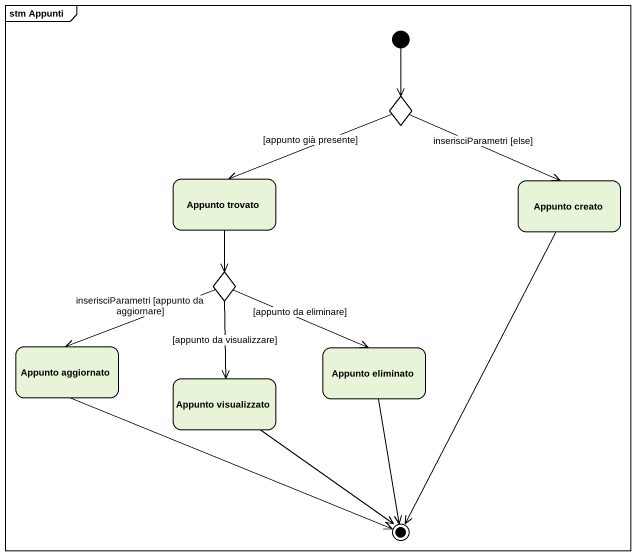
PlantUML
@startuml
mainframe stm Appunti
hide empty description
state choice1 <<choice>>
state "Appunto trovato" as Appunto_trovato
state "Appunto creato" as Appunto_creato
state choice2 <<choice>>
state "Appunto aggiornato" as Appunto_aggiornato
state "Appunto eliminato" as Appunto_eliminato
state "Appunto visualizzato" as Appunto_visualizzato
[*] --> choice1
choice1 -left-> Appunto_trovato : [appunto già presente]
choice1 -right-> Appunto_creato : inserisciParametri [else]
Appunto_trovato --> choice2
choice2 -left-> Appunto_aggiornato : inserisciParametri [appunto da aggiornare]
choice2 -right-> Appunto_eliminato : [appunto da eliminare]
choice2 --> Appunto_visualizzato : [appunto da visualizzare]
Appunto_creato --> [*]
Appunto_aggiornato -right-> [*]
Appunto_eliminato --> [*]
Appunto_visualizzato --> [*]
@enduml
